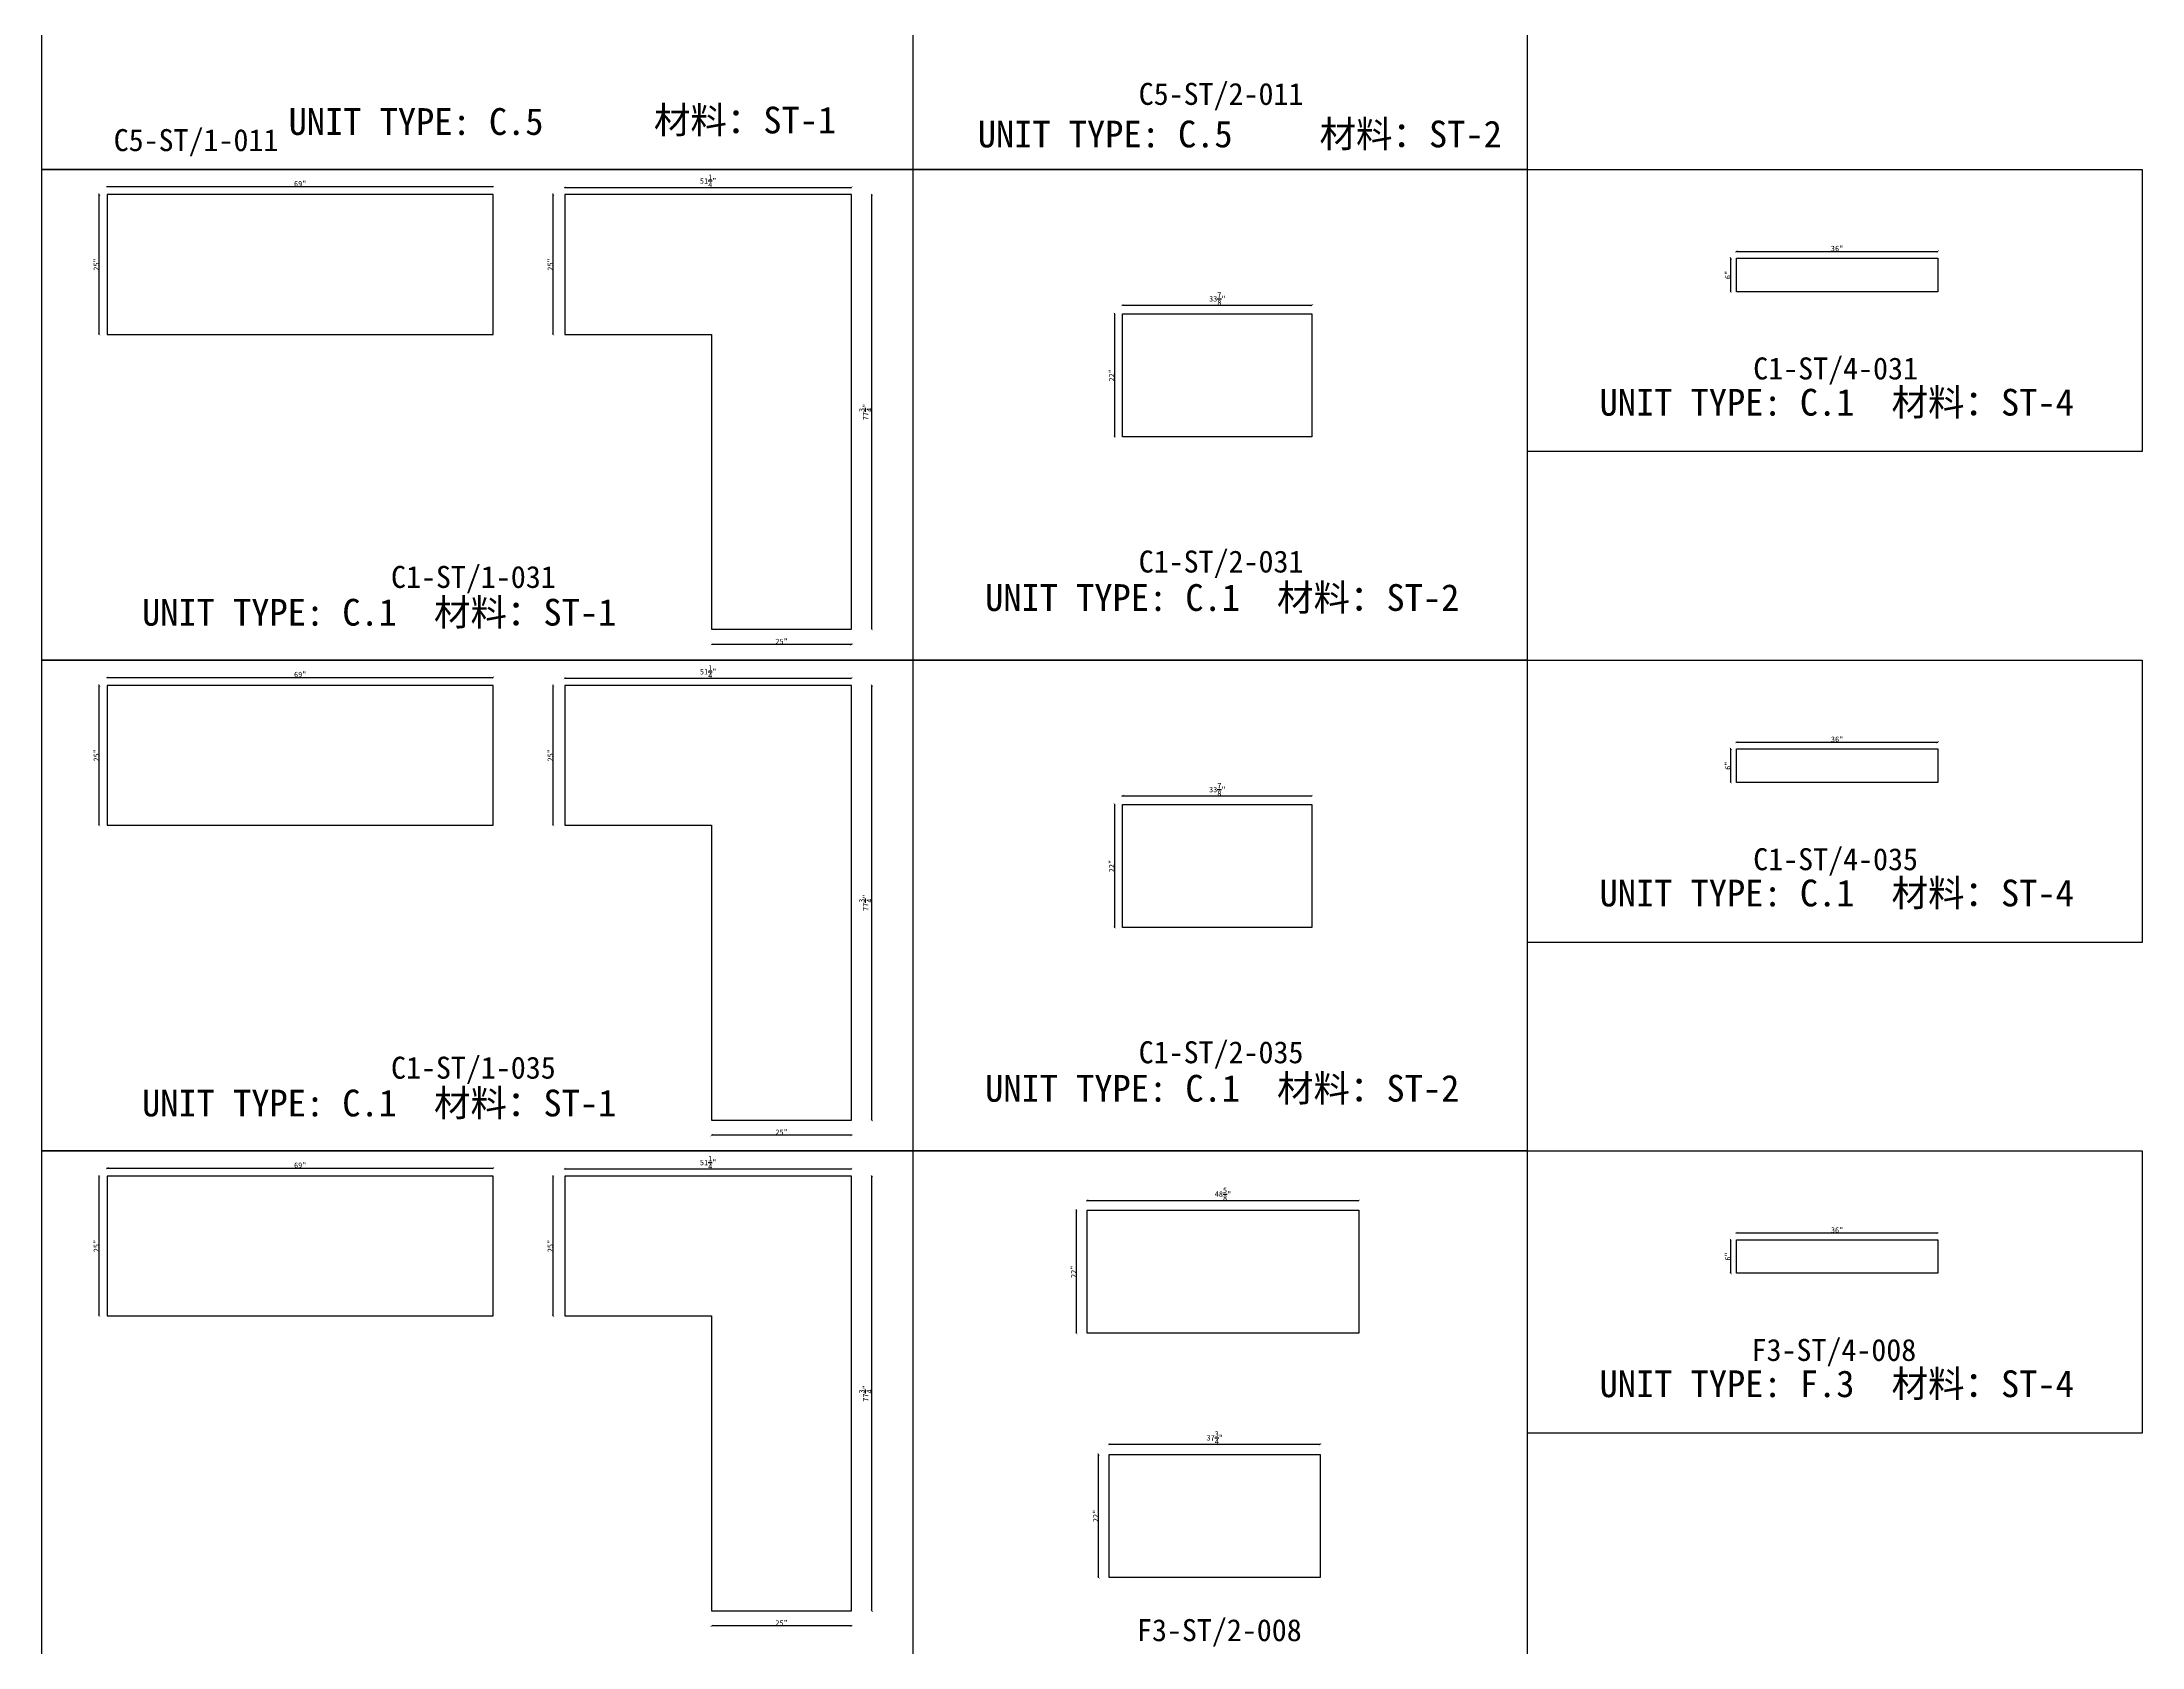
# Model space of a CAD drawing. Header units: millimetres. Extents: x -46966 to 138077, y -48408 to 2116.
# Drawn here: x 64990 to 74530, y -20043 to -12752 of the extents above; entities that cross this region are included whole.
import ezdxf
from ezdxf.enums import TextEntityAlignment as Align

# ---------------------------------------------------------------- set-up
doc = ezdxf.new("R2010")
doc.units = ezdxf.units.MM
doc.layers.add('PART_NUMBER', color=3, linetype='Continuous')
doc.styles.add('样式 1', font='')
doc.styles.get('样式 1').set_extended_font_data('NSimSun')
doc.dimstyles.new('副本 ISO-25', dxfattribs={"dimtxt": 25, "dimasz": 10, "dimexe": 1.5, "dimexo": 0.5, "dimtad": 1, "dimlfac": 0.03937, "dimlunit": 5, "dimtxsty": '样式 1', "dimblk": 'ARCHTICK', "dimcen": 2.5, "dimclrd": 256, "dimclrt": 1, "dimazin": 3, "dimtfac": 1, "dimtmove": 0, "dimatfit": 3, "dimfxlon": 1})

# ---------------------------------------------------------------- blocks, each defined once
blk = doc.blocks.new('_ArchTick')
at = {"color": 0, "linetype": 'ByBlock', "const_width": 0.15}
blk.add_lwpolyline([(-0.5, -0.5), (0.5, 0.5)], dxfattribs=at)
blk = doc.blocks.new('*D1148')
at = {"color": 0, "lineweight": -2, "transparency": 16777216}
for p, q in [((65250.6, -13445.1), (65248.1, -13445.1)), ((65250.6, -14080.1), (65248.1, -14080.1))]:
    blk.add_line(p, q, dxfattribs=at)
at = {"lineweight": -2, "transparency": 16777216}
blk.add_line((65249.6, -14080.1), (65249.6, -13445.1), dxfattribs=at)
at = {"layer": 'Defpoints', "color": 0, "transparency": 16777216}
for p in [(65249.6, -13445.1), (65286.5, -13445.1), (65286.5, -14080.1)]:
    blk.add_point(p, dxfattribs=at)
at = {"lineweight": -2, "transparency": 16777216, "xscale": 10, "yscale": 10, "zscale": 10}
for p, rotation in [((65249.6, -13445.1), 90), ((65249.6, -14080.1), 270)]:
    blk.add_blockref('_ArchTick', p, dxfattribs=dict(at, rotation=rotation))
at = {"color": 1, "transparency": 16777216, "insert": (65236.5, -13762.6), "char_height": 25, "attachment_point": 5, "rotation": 90, "style": '样式 1'}
blk.add_mtext('\\A1;25"', dxfattribs=at)
blk = doc.blocks.new('*D1149')
at = {"color": 0, "lineweight": -2, "transparency": 16777216}
for p, q in [((65286.5, -13409.7), (65286.5, -13407.2)), ((67039.1, -13409.7), (67039.1, -13407.2))]:
    blk.add_line(p, q, dxfattribs=at)
at = {"lineweight": -2, "transparency": 16777216}
blk.add_line((65286.5, -13408.7), (67039.1, -13408.7), dxfattribs=at)
at = {"layer": 'Defpoints', "color": 0, "transparency": 16777216}
for p in [(65286.5, -13445.1), (67039.1, -13408.7), (67039.1, -13445.1)]:
    blk.add_point(p, dxfattribs=at)
at = {"lineweight": -2, "transparency": 16777216, "xscale": 10, "yscale": 10, "zscale": 10, "rotation": 180}
blk.add_blockref('_ArchTick', (65286.5, -13408.7), dxfattribs=at)
at = {"lineweight": -2, "transparency": 16777216, "xscale": 10, "yscale": 10, "zscale": 10}
blk.add_blockref('_ArchTick', (67039.1, -13408.7), dxfattribs=at)
at = {"color": 1, "transparency": 16777216, "insert": (66162.8, -13395.6), "char_height": 25, "attachment_point": 5, "style": '样式 1'}
blk.add_mtext('\\A1;69"', dxfattribs=at)
blk = doc.blocks.new('*D1150')
at = {"color": 0, "lineweight": -2, "transparency": 16777216}
for p, q in [((67365.4, -13412.9), (67365.4, -13410.4)), ((68667.2, -13412.9), (68667.2, -13410.4))]:
    blk.add_line(p, q, dxfattribs=at)
at = {"lineweight": -2, "transparency": 16777216}
blk.add_line((67365.4, -13411.9), (68667.2, -13411.9), dxfattribs=at)
at = {"layer": 'Defpoints', "color": 0, "transparency": 16777216}
for p in [(67365.4, -13445.1), (68667.2, -13411.9), (68667.2, -13445.1)]:
    blk.add_point(p, dxfattribs=at)
at = {"lineweight": -2, "transparency": 16777216, "xscale": 10, "yscale": 10, "zscale": 10, "rotation": 180}
blk.add_blockref('_ArchTick', (67365.4, -13411.9), dxfattribs=at)
at = {"lineweight": -2, "transparency": 16777216, "xscale": 10, "yscale": 10, "zscale": 10}
blk.add_blockref('_ArchTick', (68667.2, -13411.9), dxfattribs=at)
at = {"color": 1, "transparency": 16777216, "insert": (68016.3, -13382.9), "char_height": 25, "attachment_point": 5, "style": '样式 1'}
blk.add_mtext('\\A1;51{\\H1x;\\S1/4;}"', dxfattribs=at)
blk = doc.blocks.new('*D1151')
at = {"color": 0, "lineweight": -2, "transparency": 16777216}
for p, q in [((67313, -13445.1), (67310.5, -13445.1)), ((67313, -14080.1), (67310.5, -14080.1))]:
    blk.add_line(p, q, dxfattribs=at)
at = {"lineweight": -2, "transparency": 16777216}
blk.add_line((67312, -14080.1), (67312, -13445.1), dxfattribs=at)
at = {"layer": 'Defpoints', "color": 0, "transparency": 16777216}
for p in [(67312, -13445.1), (67365.4, -13445.1), (67365.4, -14080.1)]:
    blk.add_point(p, dxfattribs=at)
at = {"lineweight": -2, "transparency": 16777216, "xscale": 10, "yscale": 10, "zscale": 10}
for p, rotation in [((67312, -13445.1), 90), ((67312, -14080.1), 270)]:
    blk.add_blockref('_ArchTick', p, dxfattribs=dict(at, rotation=rotation))
at = {"color": 1, "transparency": 16777216, "insert": (67298.9, -13762.6), "char_height": 25, "attachment_point": 5, "rotation": 90, "style": '样式 1'}
blk.add_mtext('\\A1;25"', dxfattribs=at)
blk = doc.blocks.new('*D1152')
at = {"color": 0, "lineweight": -2, "transparency": 16777216}
for p, q in [((68032.2, -15487.3), (68032.2, -15489.8)), ((68667.2, -15487.3), (68667.2, -15489.8))]:
    blk.add_line(p, q, dxfattribs=at)
at = {"lineweight": -2, "transparency": 16777216}
blk.add_line((68667.2, -15488.3), (68032.2, -15488.3), dxfattribs=at)
at = {"layer": 'Defpoints', "color": 0, "transparency": 16777216}
for p in [(68032.2, -15419.9), (68667.2, -15419.9), (68032.2, -15488.3)]:
    blk.add_point(p, dxfattribs=at)
at = {"lineweight": -2, "transparency": 16777216, "xscale": 10, "yscale": 10, "zscale": 10, "rotation": 180}
blk.add_blockref('_ArchTick', (68032.2, -15488.3), dxfattribs=at)
at = {"lineweight": -2, "transparency": 16777216, "xscale": 10, "yscale": 10, "zscale": 10}
blk.add_blockref('_ArchTick', (68667.2, -15488.3), dxfattribs=at)
at = {"color": 1, "transparency": 16777216, "insert": (68349.7, -15475.2), "char_height": 25, "attachment_point": 5, "style": '样式 1'}
blk.add_mtext('\\A1;25"', dxfattribs=at)
blk = doc.blocks.new('*D1153')
at = {"color": 0, "lineweight": -2, "transparency": 16777216}
for p, q in [((68759.4, -13445.1), (68761.9, -13445.1)), ((68759.4, -15419.9), (68761.9, -15419.9))]:
    blk.add_line(p, q, dxfattribs=at)
at = {"lineweight": -2, "transparency": 16777216}
blk.add_line((68760.4, -15419.9), (68760.4, -13445.1), dxfattribs=at)
at = {"layer": 'Defpoints', "color": 0, "transparency": 16777216}
for p in [(68667.2, -13445.1), (68760.4, -13445.1), (68667.2, -15419.9)]:
    blk.add_point(p, dxfattribs=at)
at = {"lineweight": -2, "transparency": 16777216, "xscale": 10, "yscale": 10, "zscale": 10}
for p, rotation in [((68760.4, -13445.1), 90), ((68760.4, -15419.9), 270)]:
    blk.add_blockref('_ArchTick', p, dxfattribs=dict(at, rotation=rotation))
at = {"color": 1, "transparency": 16777216, "insert": (68731.3, -14432.5), "char_height": 25, "attachment_point": 5, "rotation": 90, "style": '样式 1'}
blk.add_mtext('\\A1;77{\\H1x;\\S3/4;}"', dxfattribs=at)
blk = doc.blocks.new('*D1154')
at = {"color": 0, "lineweight": -2, "transparency": 16777216}
for p, q in [((69899.1, -13948.2), (69899.1, -13945.7)), ((70759.5, -13948.2), (70759.5, -13945.7))]:
    blk.add_line(p, q, dxfattribs=at)
at = {"lineweight": -2, "transparency": 16777216}
blk.add_line((69899.1, -13947.2), (70759.5, -13947.2), dxfattribs=at)
at = {"layer": 'Defpoints', "color": 0, "transparency": 16777216}
for p in [(69899.1, -13986.6), (70759.5, -13947.2), (70759.5, -13986.6)]:
    blk.add_point(p, dxfattribs=at)
at = {"lineweight": -2, "transparency": 16777216, "xscale": 10, "yscale": 10, "zscale": 10, "rotation": 180}
blk.add_blockref('_ArchTick', (69899.1, -13947.2), dxfattribs=at)
at = {"lineweight": -2, "transparency": 16777216, "xscale": 10, "yscale": 10, "zscale": 10}
blk.add_blockref('_ArchTick', (70759.5, -13947.2), dxfattribs=at)
at = {"color": 1, "transparency": 16777216, "insert": (70329.3, -13918.1), "char_height": 25, "attachment_point": 5, "style": '样式 1'}
blk.add_mtext('\\A1;33{\\H1x;\\S7/8;}"', dxfattribs=at)
blk = doc.blocks.new('*D1155')
at = {"color": 0, "lineweight": -2, "transparency": 16777216}
for p, q in [((69863.4, -13986.6), (69860.9, -13986.6)), ((69863.4, -14545.4), (69860.9, -14545.4))]:
    blk.add_line(p, q, dxfattribs=at)
at = {"lineweight": -2, "transparency": 16777216}
blk.add_line((69862.4, -13986.6), (69862.4, -14545.4), dxfattribs=at)
at = {"layer": 'Defpoints', "color": 0, "transparency": 16777216}
for p in [(69899.1, -13986.6), (69862.4, -14545.4), (69899.1, -14545.4)]:
    blk.add_point(p, dxfattribs=at)
at = {"lineweight": -2, "transparency": 16777216, "xscale": 10, "yscale": 10, "zscale": 10}
for p, rotation in [((69862.4, -13986.6), 90), ((69862.4, -14545.4), 270)]:
    blk.add_blockref('_ArchTick', p, dxfattribs=dict(at, rotation=rotation))
at = {"color": 1, "transparency": 16777216, "insert": (69849.3, -14266), "char_height": 25, "attachment_point": 5, "rotation": 90, "style": '样式 1'}
blk.add_mtext('\\A1;22"', dxfattribs=at)
blk = doc.blocks.new('*D1156')
at = {"color": 0, "lineweight": -2, "transparency": 16777216}
for p, q in [((72687.9, -13704), (72687.9, -13701.5)), ((73602.3, -13704), (73602.3, -13701.5))]:
    blk.add_line(p, q, dxfattribs=at)
at = {"lineweight": -2, "transparency": 16777216}
blk.add_line((72687.9, -13703), (73602.3, -13703), dxfattribs=at)
at = {"layer": 'Defpoints', "color": 0, "transparency": 16777216}
for p in [(72687.9, -13733.9), (73602.3, -13703), (73602.3, -13733.9)]:
    blk.add_point(p, dxfattribs=at)
at = {"lineweight": -2, "transparency": 16777216, "xscale": 10, "yscale": 10, "zscale": 10, "rotation": 180}
blk.add_blockref('_ArchTick', (72687.9, -13703), dxfattribs=at)
at = {"lineweight": -2, "transparency": 16777216, "xscale": 10, "yscale": 10, "zscale": 10}
blk.add_blockref('_ArchTick', (73602.3, -13703), dxfattribs=at)
at = {"color": 1, "transparency": 16777216, "insert": (73145.1, -13689.9), "char_height": 25, "attachment_point": 5, "style": '样式 1'}
blk.add_mtext('\\A1;36"', dxfattribs=at)
blk = doc.blocks.new('*D1157')
at = {"color": 0, "lineweight": -2, "transparency": 16777216}
for p, q in [((72663, -13733.9), (72660.5, -13733.9)), ((72663, -13886.3), (72660.5, -13886.3))]:
    blk.add_line(p, q, dxfattribs=at)
at = {"lineweight": -2, "transparency": 16777216}
blk.add_line((72662, -13886.3), (72662, -13733.9), dxfattribs=at)
at = {"layer": 'Defpoints', "color": 0, "transparency": 16777216}
for p in [(72662, -13733.9), (72687.9, -13733.9), (72687.9, -13886.3)]:
    blk.add_point(p, dxfattribs=at)
at = {"lineweight": -2, "transparency": 16777216, "xscale": 10, "yscale": 10, "zscale": 10}
for p, rotation in [((72662, -13733.9), 90), ((72662, -13886.3), 270)]:
    blk.add_blockref('_ArchTick', p, dxfattribs=dict(at, rotation=rotation))
at = {"color": 1, "transparency": 16777216, "insert": (72648.9, -13810.1), "char_height": 25, "attachment_point": 5, "rotation": 90, "style": '样式 1'}
blk.add_mtext('\\A1;6"', dxfattribs=at)
blk = doc.blocks.new('*D1437')
at = {"color": 0, "lineweight": -2, "transparency": 16777216}
for p, q in [((65250.6, -15674.6), (65248.1, -15674.6)), ((65250.6, -16309.6), (65248.1, -16309.6))]:
    blk.add_line(p, q, dxfattribs=at)
at = {"lineweight": -2, "transparency": 16777216}
blk.add_line((65249.6, -16309.6), (65249.6, -15674.6), dxfattribs=at)
at = {"layer": 'Defpoints', "color": 0, "transparency": 16777216}
for p in [(65249.6, -15674.6), (65286.5, -15674.6), (65286.5, -16309.6)]:
    blk.add_point(p, dxfattribs=at)
at = {"lineweight": -2, "transparency": 16777216, "xscale": 10, "yscale": 10, "zscale": 10}
for p, rotation in [((65249.6, -15674.6), 90), ((65249.6, -16309.6), 270)]:
    blk.add_blockref('_ArchTick', p, dxfattribs=dict(at, rotation=rotation))
at = {"color": 1, "transparency": 16777216, "insert": (65236.5, -15992.1), "char_height": 25, "attachment_point": 5, "rotation": 90, "style": '样式 1'}
blk.add_mtext('\\A1;25"', dxfattribs=at)
blk = doc.blocks.new('*D1438')
at = {"color": 0, "lineweight": -2, "transparency": 16777216}
for p, q in [((65286.5, -15639.3), (65286.5, -15636.8)), ((67039.1, -15639.3), (67039.1, -15636.8))]:
    blk.add_line(p, q, dxfattribs=at)
at = {"lineweight": -2, "transparency": 16777216}
blk.add_line((65286.5, -15638.3), (67039.1, -15638.3), dxfattribs=at)
at = {"layer": 'Defpoints', "color": 0, "transparency": 16777216}
for p in [(67039.1, -15638.3), (65286.5, -15674.6), (67039.1, -15674.6)]:
    blk.add_point(p, dxfattribs=at)
at = {"lineweight": -2, "transparency": 16777216, "xscale": 10, "yscale": 10, "zscale": 10, "rotation": 180}
blk.add_blockref('_ArchTick', (65286.5, -15638.3), dxfattribs=at)
at = {"lineweight": -2, "transparency": 16777216, "xscale": 10, "yscale": 10, "zscale": 10}
blk.add_blockref('_ArchTick', (67039.1, -15638.3), dxfattribs=at)
at = {"color": 1, "transparency": 16777216, "insert": (66162.8, -15625.2), "char_height": 25, "attachment_point": 5, "style": '样式 1'}
blk.add_mtext('\\A1;69"', dxfattribs=at)
blk = doc.blocks.new('*D1439')
at = {"color": 0, "lineweight": -2, "transparency": 16777216}
for p, q in [((67365.4, -15642.5), (67365.4, -15640)), ((68667.2, -15642.5), (68667.2, -15640))]:
    blk.add_line(p, q, dxfattribs=at)
at = {"lineweight": -2, "transparency": 16777216}
blk.add_line((67365.4, -15641.5), (68667.2, -15641.5), dxfattribs=at)
at = {"layer": 'Defpoints', "color": 0, "transparency": 16777216}
for p in [(68667.2, -15641.5), (67365.4, -15674.6), (68667.2, -15674.6)]:
    blk.add_point(p, dxfattribs=at)
at = {"lineweight": -2, "transparency": 16777216, "xscale": 10, "yscale": 10, "zscale": 10, "rotation": 180}
blk.add_blockref('_ArchTick', (67365.4, -15641.5), dxfattribs=at)
at = {"lineweight": -2, "transparency": 16777216, "xscale": 10, "yscale": 10, "zscale": 10}
blk.add_blockref('_ArchTick', (68667.2, -15641.5), dxfattribs=at)
at = {"color": 1, "transparency": 16777216, "insert": (68016.3, -15612.5), "char_height": 25, "attachment_point": 5, "style": '样式 1'}
blk.add_mtext('\\A1;51{\\H1x;\\S1/4;}"', dxfattribs=at)
blk = doc.blocks.new('*D1440')
at = {"color": 0, "lineweight": -2, "transparency": 16777216}
for p, q in [((67313, -15674.6), (67310.5, -15674.6)), ((67313, -16309.6), (67310.5, -16309.6))]:
    blk.add_line(p, q, dxfattribs=at)
at = {"lineweight": -2, "transparency": 16777216}
blk.add_line((67312, -16309.6), (67312, -15674.6), dxfattribs=at)
at = {"layer": 'Defpoints', "color": 0, "transparency": 16777216}
for p in [(67312, -15674.6), (67365.4, -15674.6), (67365.4, -16309.6)]:
    blk.add_point(p, dxfattribs=at)
at = {"lineweight": -2, "transparency": 16777216, "xscale": 10, "yscale": 10, "zscale": 10}
for p, rotation in [((67312, -15674.6), 90), ((67312, -16309.6), 270)]:
    blk.add_blockref('_ArchTick', p, dxfattribs=dict(at, rotation=rotation))
at = {"color": 1, "transparency": 16777216, "insert": (67298.9, -15992.1), "char_height": 25, "attachment_point": 5, "rotation": 90, "style": '样式 1'}
blk.add_mtext('\\A1;25"', dxfattribs=at)
blk = doc.blocks.new('*D1441')
at = {"color": 0, "lineweight": -2, "transparency": 16777216}
for p, q in [((68032.2, -17716.9), (68032.2, -17719.4)), ((68667.2, -17716.9), (68667.2, -17719.4))]:
    blk.add_line(p, q, dxfattribs=at)
at = {"lineweight": -2, "transparency": 16777216}
blk.add_line((68667.2, -17717.9), (68032.2, -17717.9), dxfattribs=at)
at = {"layer": 'Defpoints', "color": 0, "transparency": 16777216}
for p in [(68032.2, -17649.5), (68667.2, -17649.5), (68032.2, -17717.9)]:
    blk.add_point(p, dxfattribs=at)
at = {"lineweight": -2, "transparency": 16777216, "xscale": 10, "yscale": 10, "zscale": 10, "rotation": 180}
blk.add_blockref('_ArchTick', (68032.2, -17717.9), dxfattribs=at)
at = {"lineweight": -2, "transparency": 16777216, "xscale": 10, "yscale": 10, "zscale": 10}
blk.add_blockref('_ArchTick', (68667.2, -17717.9), dxfattribs=at)
at = {"color": 1, "transparency": 16777216, "insert": (68349.7, -17704.8), "char_height": 25, "attachment_point": 5, "style": '样式 1'}
blk.add_mtext('\\A1;25"', dxfattribs=at)
blk = doc.blocks.new('*D1442')
at = {"color": 0, "lineweight": -2, "transparency": 16777216}
for p, q in [((68759.4, -15674.6), (68761.9, -15674.6)), ((68759.4, -17649.5), (68761.9, -17649.5))]:
    blk.add_line(p, q, dxfattribs=at)
at = {"lineweight": -2, "transparency": 16777216}
blk.add_line((68760.4, -17649.5), (68760.4, -15674.6), dxfattribs=at)
at = {"layer": 'Defpoints', "color": 0, "transparency": 16777216}
for p in [(68667.2, -15674.6), (68760.4, -15674.6), (68667.2, -17649.5)]:
    blk.add_point(p, dxfattribs=at)
at = {"lineweight": -2, "transparency": 16777216, "xscale": 10, "yscale": 10, "zscale": 10}
for p, rotation in [((68760.4, -15674.6), 90), ((68760.4, -17649.5), 270)]:
    blk.add_blockref('_ArchTick', p, dxfattribs=dict(at, rotation=rotation))
at = {"color": 1, "transparency": 16777216, "insert": (68731.3, -16662.1), "char_height": 25, "attachment_point": 5, "rotation": 90, "style": '样式 1'}
blk.add_mtext('\\A1;77{\\H1x;\\S3/4;}"', dxfattribs=at)
blk = doc.blocks.new('*D1443')
at = {"color": 0, "lineweight": -2, "transparency": 16777216}
for p, q in [((69899.1, -16177.8), (69899.1, -16175.3)), ((70759.5, -16177.8), (70759.5, -16175.3))]:
    blk.add_line(p, q, dxfattribs=at)
at = {"lineweight": -2, "transparency": 16777216}
blk.add_line((69899.1, -16176.8), (70759.5, -16176.8), dxfattribs=at)
at = {"layer": 'Defpoints', "color": 0, "transparency": 16777216}
for p in [(69899.1, -16216.2), (70759.5, -16176.8), (70759.5, -16216.2)]:
    blk.add_point(p, dxfattribs=at)
at = {"lineweight": -2, "transparency": 16777216, "xscale": 10, "yscale": 10, "zscale": 10, "rotation": 180}
blk.add_blockref('_ArchTick', (69899.1, -16176.8), dxfattribs=at)
at = {"lineweight": -2, "transparency": 16777216, "xscale": 10, "yscale": 10, "zscale": 10}
blk.add_blockref('_ArchTick', (70759.5, -16176.8), dxfattribs=at)
at = {"color": 1, "transparency": 16777216, "insert": (70329.3, -16147.7), "char_height": 25, "attachment_point": 5, "style": '样式 1'}
blk.add_mtext('\\A1;33{\\H1x;\\S7/8;}"', dxfattribs=at)
blk = doc.blocks.new('*D1444')
at = {"color": 0, "lineweight": -2, "transparency": 16777216}
for p, q in [((69863.4, -16216.2), (69860.9, -16216.2)), ((69863.4, -16775), (69860.9, -16775))]:
    blk.add_line(p, q, dxfattribs=at)
at = {"lineweight": -2, "transparency": 16777216}
blk.add_line((69862.4, -16216.2), (69862.4, -16775), dxfattribs=at)
at = {"layer": 'Defpoints', "color": 0, "transparency": 16777216}
for p in [(69899.1, -16216.2), (69862.4, -16775), (69899.1, -16775)]:
    blk.add_point(p, dxfattribs=at)
at = {"lineweight": -2, "transparency": 16777216, "xscale": 10, "yscale": 10, "zscale": 10}
for p, rotation in [((69862.4, -16216.2), 90), ((69862.4, -16775), 270)]:
    blk.add_blockref('_ArchTick', p, dxfattribs=dict(at, rotation=rotation))
at = {"color": 1, "transparency": 16777216, "insert": (69849.3, -16495.6), "char_height": 25, "attachment_point": 5, "rotation": 90, "style": '样式 1'}
blk.add_mtext('\\A1;22"', dxfattribs=at)
blk = doc.blocks.new('*D1445')
at = {"color": 0, "lineweight": -2, "transparency": 16777216}
for p, q in [((72687.9, -15933.6), (72687.9, -15931.1)), ((73602.3, -15933.6), (73602.3, -15931.1))]:
    blk.add_line(p, q, dxfattribs=at)
at = {"lineweight": -2, "transparency": 16777216}
blk.add_line((72687.9, -15932.6), (73602.3, -15932.6), dxfattribs=at)
at = {"layer": 'Defpoints', "color": 0, "transparency": 16777216}
for p in [(73602.3, -15932.6), (72687.9, -15963.4), (73602.3, -15963.4)]:
    blk.add_point(p, dxfattribs=at)
at = {"lineweight": -2, "transparency": 16777216, "xscale": 10, "yscale": 10, "zscale": 10, "rotation": 180}
blk.add_blockref('_ArchTick', (72687.9, -15932.6), dxfattribs=at)
at = {"lineweight": -2, "transparency": 16777216, "xscale": 10, "yscale": 10, "zscale": 10}
blk.add_blockref('_ArchTick', (73602.3, -15932.6), dxfattribs=at)
at = {"color": 1, "transparency": 16777216, "insert": (73145.1, -15919.5), "char_height": 25, "attachment_point": 5, "style": '样式 1'}
blk.add_mtext('\\A1;36"', dxfattribs=at)
blk = doc.blocks.new('*D1446')
at = {"color": 0, "lineweight": -2, "transparency": 16777216}
for p, q in [((72663, -15963.4), (72660.5, -15963.4)), ((72663, -16115.8), (72660.5, -16115.8))]:
    blk.add_line(p, q, dxfattribs=at)
at = {"lineweight": -2, "transparency": 16777216}
blk.add_line((72662, -16115.8), (72662, -15963.4), dxfattribs=at)
at = {"layer": 'Defpoints', "color": 0, "transparency": 16777216}
for p in [(72662, -15963.4), (72687.9, -15963.4), (72687.9, -16115.8)]:
    blk.add_point(p, dxfattribs=at)
at = {"lineweight": -2, "transparency": 16777216, "xscale": 10, "yscale": 10, "zscale": 10}
for p, rotation in [((72662, -15963.4), 90), ((72662, -16115.8), 270)]:
    blk.add_blockref('_ArchTick', p, dxfattribs=dict(at, rotation=rotation))
at = {"color": 1, "transparency": 16777216, "insert": (72648.9, -16039.6), "char_height": 25, "attachment_point": 5, "rotation": 90, "style": '样式 1'}
blk.add_mtext('\\A1;6"', dxfattribs=at)
blk = doc.blocks.new('*D1172')
at = {"color": 0, "lineweight": -2, "transparency": 16777216}
for p, q in [((65250.6, -17904.2), (65248.1, -17904.2)), ((65250.6, -18539.2), (65248.1, -18539.2))]:
    blk.add_line(p, q, dxfattribs=at)
at = {"lineweight": -2, "transparency": 16777216}
blk.add_line((65249.6, -18539.2), (65249.6, -17904.2), dxfattribs=at)
at = {"layer": 'Defpoints', "color": 0, "transparency": 16777216}
for p in [(65249.6, -17904.2), (65286.5, -17904.2), (65286.5, -18539.2)]:
    blk.add_point(p, dxfattribs=at)
at = {"lineweight": -2, "transparency": 16777216, "xscale": 10, "yscale": 10, "zscale": 10}
for p, rotation in [((65249.6, -17904.2), 90), ((65249.6, -18539.2), 270)]:
    blk.add_blockref('_ArchTick', p, dxfattribs=dict(at, rotation=rotation))
at = {"color": 1, "transparency": 16777216, "insert": (65236.5, -18221.7), "char_height": 25, "attachment_point": 5, "rotation": 90, "style": '样式 1'}
blk.add_mtext('\\A1;25"', dxfattribs=at)
blk = doc.blocks.new('*D1173')
at = {"color": 0, "lineweight": -2, "transparency": 16777216}
for p, q in [((65286.5, -17868.9), (65286.5, -17866.4)), ((67039.1, -17868.9), (67039.1, -17866.4))]:
    blk.add_line(p, q, dxfattribs=at)
at = {"lineweight": -2, "transparency": 16777216}
blk.add_line((65286.5, -17867.9), (67039.1, -17867.9), dxfattribs=at)
at = {"layer": 'Defpoints', "color": 0, "transparency": 16777216}
for p in [(65286.5, -17904.2), (67039.1, -17867.9), (67039.1, -17904.2)]:
    blk.add_point(p, dxfattribs=at)
at = {"lineweight": -2, "transparency": 16777216, "xscale": 10, "yscale": 10, "zscale": 10, "rotation": 180}
blk.add_blockref('_ArchTick', (65286.5, -17867.9), dxfattribs=at)
at = {"lineweight": -2, "transparency": 16777216, "xscale": 10, "yscale": 10, "zscale": 10}
blk.add_blockref('_ArchTick', (67039.1, -17867.9), dxfattribs=at)
at = {"color": 1, "transparency": 16777216, "insert": (66162.8, -17854.8), "char_height": 25, "attachment_point": 5, "style": '样式 1'}
blk.add_mtext('\\A1;69"', dxfattribs=at)
blk = doc.blocks.new('*D1174')
at = {"color": 0, "lineweight": -2, "transparency": 16777216}
for p, q in [((67365.4, -17872.1), (67365.4, -17869.6)), ((68667.2, -17872.1), (68667.2, -17869.6))]:
    blk.add_line(p, q, dxfattribs=at)
at = {"lineweight": -2, "transparency": 16777216}
blk.add_line((67365.4, -17871.1), (68667.2, -17871.1), dxfattribs=at)
at = {"layer": 'Defpoints', "color": 0, "transparency": 16777216}
for p in [(67365.4, -17904.2), (68667.2, -17871.1), (68667.2, -17904.2)]:
    blk.add_point(p, dxfattribs=at)
at = {"lineweight": -2, "transparency": 16777216, "xscale": 10, "yscale": 10, "zscale": 10, "rotation": 180}
blk.add_blockref('_ArchTick', (67365.4, -17871.1), dxfattribs=at)
at = {"lineweight": -2, "transparency": 16777216, "xscale": 10, "yscale": 10, "zscale": 10}
blk.add_blockref('_ArchTick', (68667.2, -17871.1), dxfattribs=at)
at = {"color": 1, "transparency": 16777216, "insert": (68016.3, -17842.1), "char_height": 25, "attachment_point": 5, "style": '样式 1'}
blk.add_mtext('\\A1;51{\\H1x;\\S1/4;}"', dxfattribs=at)
blk = doc.blocks.new('*D1175')
at = {"color": 0, "lineweight": -2, "transparency": 16777216}
for p, q in [((67313, -17904.2), (67310.5, -17904.2)), ((67313, -18539.2), (67310.5, -18539.2))]:
    blk.add_line(p, q, dxfattribs=at)
at = {"lineweight": -2, "transparency": 16777216}
blk.add_line((67312, -18539.2), (67312, -17904.2), dxfattribs=at)
at = {"layer": 'Defpoints', "color": 0, "transparency": 16777216}
for p in [(67312, -17904.2), (67365.4, -17904.2), (67365.4, -18539.2)]:
    blk.add_point(p, dxfattribs=at)
at = {"lineweight": -2, "transparency": 16777216, "xscale": 10, "yscale": 10, "zscale": 10}
for p, rotation in [((67312, -17904.2), 90), ((67312, -18539.2), 270)]:
    blk.add_blockref('_ArchTick', p, dxfattribs=dict(at, rotation=rotation))
at = {"color": 1, "transparency": 16777216, "insert": (67298.9, -18221.7), "char_height": 25, "attachment_point": 5, "rotation": 90, "style": '样式 1'}
blk.add_mtext('\\A1;25"', dxfattribs=at)
blk = doc.blocks.new('*D1176')
at = {"color": 0, "lineweight": -2, "transparency": 16777216}
for p, q in [((68032.2, -19946.5), (68032.2, -19949)), ((68667.2, -19946.5), (68667.2, -19949))]:
    blk.add_line(p, q, dxfattribs=at)
at = {"lineweight": -2, "transparency": 16777216}
blk.add_line((68667.2, -19947.5), (68032.2, -19947.5), dxfattribs=at)
at = {"layer": 'Defpoints', "color": 0, "transparency": 16777216}
for p in [(68032.2, -19879.1), (68667.2, -19879.1), (68032.2, -19947.5)]:
    blk.add_point(p, dxfattribs=at)
at = {"lineweight": -2, "transparency": 16777216, "xscale": 10, "yscale": 10, "zscale": 10, "rotation": 180}
blk.add_blockref('_ArchTick', (68032.2, -19947.5), dxfattribs=at)
at = {"lineweight": -2, "transparency": 16777216, "xscale": 10, "yscale": 10, "zscale": 10}
blk.add_blockref('_ArchTick', (68667.2, -19947.5), dxfattribs=at)
at = {"color": 1, "transparency": 16777216, "insert": (68349.7, -19934.3), "char_height": 25, "attachment_point": 5, "style": '样式 1'}
blk.add_mtext('\\A1;25"', dxfattribs=at)
blk = doc.blocks.new('*D1177')
at = {"color": 0, "lineweight": -2, "transparency": 16777216}
for p, q in [((68759.4, -17904.2), (68761.9, -17904.2)), ((68759.4, -19879.1), (68761.9, -19879.1))]:
    blk.add_line(p, q, dxfattribs=at)
at = {"lineweight": -2, "transparency": 16777216}
blk.add_line((68760.4, -19879.1), (68760.4, -17904.2), dxfattribs=at)
at = {"layer": 'Defpoints', "color": 0, "transparency": 16777216}
for p in [(68667.2, -17904.2), (68760.4, -17904.2), (68667.2, -19879.1)]:
    blk.add_point(p, dxfattribs=at)
at = {"lineweight": -2, "transparency": 16777216, "xscale": 10, "yscale": 10, "zscale": 10}
for p, rotation in [((68760.4, -17904.2), 90), ((68760.4, -19879.1), 270)]:
    blk.add_blockref('_ArchTick', p, dxfattribs=dict(at, rotation=rotation))
at = {"color": 1, "transparency": 16777216, "insert": (68731.3, -18891.6), "char_height": 25, "attachment_point": 5, "rotation": 90, "style": '样式 1'}
blk.add_mtext('\\A1;77{\\H1x;\\S3/4;}"', dxfattribs=at)
blk = doc.blocks.new('*D1178')
at = {"color": 0, "lineweight": -2, "transparency": 16777216}
for p, q in [((69737.7, -18015.7), (69737.7, -18013.2)), ((70972.8, -18015.7), (70972.8, -18013.2))]:
    blk.add_line(p, q, dxfattribs=at)
at = {"lineweight": -2, "transparency": 16777216}
blk.add_line((69737.7, -18014.7), (70972.8, -18014.7), dxfattribs=at)
at = {"layer": 'Defpoints', "color": 0, "transparency": 16777216}
for p in [(70972.8, -18014.7), (69737.7, -18059.3), (70972.8, -18059.3)]:
    blk.add_point(p, dxfattribs=at)
at = {"lineweight": -2, "transparency": 16777216, "xscale": 10, "yscale": 10, "zscale": 10, "rotation": 180}
blk.add_blockref('_ArchTick', (69737.7, -18014.7), dxfattribs=at)
at = {"lineweight": -2, "transparency": 16777216, "xscale": 10, "yscale": 10, "zscale": 10}
blk.add_blockref('_ArchTick', (70972.8, -18014.7), dxfattribs=at)
at = {"color": 1, "transparency": 16777216, "insert": (70355.3, -17985.6), "char_height": 25, "attachment_point": 5, "style": '样式 1'}
blk.add_mtext('\\A1;48{\\H1x;\\S5/8;}"', dxfattribs=at)
blk = doc.blocks.new('*D1179')
at = {"color": 0, "lineweight": -2, "transparency": 16777216}
for p, q in [((69691, -18059.3), (69688.5, -18059.3)), ((69691, -18618.1), (69688.5, -18618.1))]:
    blk.add_line(p, q, dxfattribs=at)
at = {"lineweight": -2, "transparency": 16777216}
blk.add_line((69690, -18618.1), (69690, -18059.3), dxfattribs=at)
at = {"layer": 'Defpoints', "color": 0, "transparency": 16777216}
for p in [(69690, -18059.3), (69737.7, -18059.3), (69737.7, -18618.1)]:
    blk.add_point(p, dxfattribs=at)
at = {"lineweight": -2, "transparency": 16777216, "xscale": 10, "yscale": 10, "zscale": 10}
for p, rotation in [((69690, -18059.3), 90), ((69690, -18618.1), 270)]:
    blk.add_blockref('_ArchTick', p, dxfattribs=dict(at, rotation=rotation))
at = {"color": 1, "transparency": 16777216, "insert": (69676.8, -18338.7), "char_height": 25, "attachment_point": 5, "rotation": 90, "style": '样式 1'}
blk.add_mtext('\\A1;22"', dxfattribs=at)
blk = doc.blocks.new('*D1180')
at = {"color": 0, "lineweight": -2, "transparency": 16777216}
for p, q in [((69838.3, -19123), (69838.3, -19120.5)), ((70797.1, -19123), (70797.1, -19120.5))]:
    blk.add_line(p, q, dxfattribs=at)
at = {"lineweight": -2, "transparency": 16777216}
blk.add_line((69838.3, -19122), (70797.1, -19122), dxfattribs=at)
at = {"layer": 'Defpoints', "color": 0, "transparency": 16777216}
for p in [(69838.3, -19168.8), (70797.1, -19122), (70797.1, -19168.8)]:
    blk.add_point(p, dxfattribs=at)
at = {"lineweight": -2, "transparency": 16777216, "xscale": 10, "yscale": 10, "zscale": 10, "rotation": 180}
blk.add_blockref('_ArchTick', (69838.3, -19122), dxfattribs=at)
at = {"lineweight": -2, "transparency": 16777216, "xscale": 10, "yscale": 10, "zscale": 10}
blk.add_blockref('_ArchTick', (70797.1, -19122), dxfattribs=at)
at = {"color": 1, "transparency": 16777216, "insert": (70317.7, -19092.9), "char_height": 25, "attachment_point": 5, "style": '样式 1'}
blk.add_mtext('\\A1;37{\\H1x;\\S3/4;}"', dxfattribs=at)
blk = doc.blocks.new('*D1181')
at = {"color": 0, "lineweight": -2, "transparency": 16777216}
for p, q in [((69791.2, -19168.8), (69788.7, -19168.8)), ((69791.2, -19727.6), (69788.7, -19727.6))]:
    blk.add_line(p, q, dxfattribs=at)
at = {"lineweight": -2, "transparency": 16777216}
blk.add_line((69790.2, -19727.6), (69790.2, -19168.8), dxfattribs=at)
at = {"layer": 'Defpoints', "color": 0, "transparency": 16777216}
for p in [(69790.2, -19168.8), (69838.3, -19168.8), (69838.3, -19727.6)]:
    blk.add_point(p, dxfattribs=at)
at = {"lineweight": -2, "transparency": 16777216, "xscale": 10, "yscale": 10, "zscale": 10}
for p, rotation in [((69790.2, -19168.8), 90), ((69790.2, -19727.6), 270)]:
    blk.add_blockref('_ArchTick', p, dxfattribs=dict(at, rotation=rotation))
at = {"color": 1, "transparency": 16777216, "insert": (69777, -19448.2), "char_height": 25, "attachment_point": 5, "rotation": 90, "style": '样式 1'}
blk.add_mtext('\\A1;22"', dxfattribs=at)
blk = doc.blocks.new('*D1182')
at = {"color": 0, "lineweight": -2, "transparency": 16777216}
for p, q in [((72687.9, -18163.2), (72687.9, -18160.7)), ((73602.3, -18163.2), (73602.3, -18160.7))]:
    blk.add_line(p, q, dxfattribs=at)
at = {"lineweight": -2, "transparency": 16777216}
blk.add_line((72687.9, -18162.2), (73602.3, -18162.2), dxfattribs=at)
at = {"layer": 'Defpoints', "color": 0, "transparency": 16777216}
for p in [(72687.9, -18193), (73602.3, -18162.2), (73602.3, -18193)]:
    blk.add_point(p, dxfattribs=at)
at = {"lineweight": -2, "transparency": 16777216, "xscale": 10, "yscale": 10, "zscale": 10, "rotation": 180}
blk.add_blockref('_ArchTick', (72687.9, -18162.2), dxfattribs=at)
at = {"lineweight": -2, "transparency": 16777216, "xscale": 10, "yscale": 10, "zscale": 10}
blk.add_blockref('_ArchTick', (73602.3, -18162.2), dxfattribs=at)
at = {"color": 1, "transparency": 16777216, "insert": (73145.1, -18149.1), "char_height": 25, "attachment_point": 5, "style": '样式 1'}
blk.add_mtext('\\A1;36"', dxfattribs=at)
blk = doc.blocks.new('*D1183')
at = {"color": 0, "lineweight": -2, "transparency": 16777216}
for p, q in [((72663, -18193), (72660.5, -18193)), ((72663, -18345.4), (72660.5, -18345.4))]:
    blk.add_line(p, q, dxfattribs=at)
at = {"lineweight": -2, "transparency": 16777216}
blk.add_line((72662, -18345.4), (72662, -18193), dxfattribs=at)
at = {"layer": 'Defpoints', "color": 0, "transparency": 16777216}
for p in [(72662, -18193), (72687.9, -18193), (72687.9, -18345.4)]:
    blk.add_point(p, dxfattribs=at)
at = {"lineweight": -2, "transparency": 16777216, "xscale": 10, "yscale": 10, "zscale": 10}
for p, rotation in [((72662, -18193), 90), ((72662, -18345.4), 270)]:
    blk.add_blockref('_ArchTick', p, dxfattribs=dict(at, rotation=rotation))
at = {"color": 1, "transparency": 16777216, "insert": (72648.9, -18269.2), "char_height": 25, "attachment_point": 5, "rotation": 90, "style": '样式 1'}
blk.add_mtext('\\A1;6"', dxfattribs=at)

msp = doc.modelspace()

# ---------------------------------------------------------------- linework, layer by layer
at = {"color": 1}
for points in [[(64989.795, -11100.579), (68946.677, -11100.579), (68946.677, -13330.146), (64989.795, -13330.146)], [(68946.677, -13330.146), (71738.551, -13330.146), (71738.551, -11100.579), (68946.677, -11100.579)], [(64989.795, -13330.146), (68946.677, -13330.146), (68946.677, -15559.713), (64989.795, -15559.713)], [(68946.677, -15559.713), (71738.551, -15559.713), (71738.551, -13330.146), (68946.677, -13330.146)], [(71738.551, -13330.146), (74530.426, -13330.146), (74530.426, -14612.544), (71738.551, -14612.544)], [(64989.795, -15559.713), (68946.677, -15559.713), (68946.677, -17789.28), (64989.795, -17789.28)], [(68946.677, -17789.28), (71738.551, -17789.28), (71738.551, -15559.713), (68946.677, -15559.713)], [(71738.551, -15559.713), (74530.426, -15559.713), (74530.426, -16842.111), (71738.551, -16842.111)], [(64989.795, -17789.28), (68946.677, -17789.28), (68946.677, -20309.699), (64989.795, -20309.699)], [(68946.677, -20309.699), (71738.551, -20309.699), (71738.551, -17789.28), (68946.677, -17789.28)], [(71738.551, -17789.28), (74530.426, -17789.28), (74530.426, -19071.678), (71738.551, -19071.678)]]:
    msp.add_lwpolyline(points, close=True, dxfattribs=at)
for points in [[(65286.547, -14080.072), (67039.147, -14080.072), (67039.147, -13445.072), (65286.547, -13445.072)], [(68667.192, -13445.072), (67365.442, -13445.072), (67365.442, -14080.072), (68032.192, -14080.072), (68032.192, -15419.922), (68667.192, -15419.922)], [(72687.87, -13733.882), (73602.27, -13733.882), (73602.27, -13886.282), (72687.87, -13886.282)], [(69899.076, -13986.614), (70759.501, -13986.614), (70759.501, -14545.414), (69899.076, -14545.414)], [(65286.547, -16309.64), (67039.147, -16309.64), (67039.147, -15674.64), (65286.547, -15674.64)], [(68667.192, -15674.64), (67365.442, -15674.64), (67365.442, -16309.64), (68032.192, -16309.64), (68032.192, -17649.49), (68667.192, -17649.49)], [(72687.87, -15963.45), (73602.27, -15963.45), (73602.27, -16115.85), (72687.87, -16115.85)], [(69899.076, -16216.181), (70759.501, -16216.181), (70759.501, -16774.981), (69899.076, -16774.981)], [(65286.547, -18539.207), (67039.147, -18539.207), (67039.147, -17904.207), (65286.547, -17904.207)], [(68667.192, -17904.207), (67365.442, -17904.207), (67365.442, -18539.207), (68032.192, -18539.207), (68032.192, -19879.057), (68667.192, -19879.057)], [(69737.717, -18059.259), (70972.792, -18059.259), (70972.792, -18618.059), (69737.717, -18618.059)], [(72687.87, -18193.017), (73602.27, -18193.017), (73602.27, -18345.417), (72687.87, -18345.417)], [(69838.261, -19168.843), (70797.111, -19168.843), (70797.111, -19727.643), (69838.261, -19727.643)]]:
    msp.add_lwpolyline(points, close=True)

# ---------------------------------------------------------------- texts
at = {"style": '样式 1'}
for s, p in [('UNIT TYPE: C.5', (66110.23, -13173.604)), ('材料：ST-1', (67769.516, -13166.949)), ('UNIT TYPE: C.5', (69241.004, -13230.277)), ('材料：ST-2', (70793.729, -13230.277)), ('材料：ST-4', (73392.46, -14449.039)), ('UNIT TYPE: C.1', (72066.179, -14449.039)), ('材料：ST-1', (66770.5, -15403.171)), ('UNIT TYPE: C.1', (69274.305, -15336.218)), ('材料：ST-2', (70600.586, -15336.218)), ('UNIT TYPE: C.1', (65444.219, -15403.171)), ('UNIT TYPE: C.1', (72066.179, -16678.607)), ('材料：ST-4', (73392.46, -16678.607)), ('UNIT TYPE: C.1', (69274.305, -17565.785)), ('材料：ST-2', (70600.586, -17565.785)), ('UNIT TYPE: C.1', (65444.219, -17632.738)), ('材料：ST-1', (66770.5, -17632.738)), ('UNIT TYPE: F.3', (72066.179, -18908.174)), ('材料：ST-4', (73392.46, -18908.174))]:
    msp.add_text(s, height=121.5865, dxfattribs=at).set_placement(p)
at = {"layer": 'PART_NUMBER', "color": 3, "style": '样式 1'}
for s, p in [('C5-ST/2-011', (70346.541, -12987.315)), ('C5-ST/1-011', (65689.659, -13197.315)), ('C1-ST/4-031', (73138.415, -14234.713)), ('C1-ST/2-031', (70346.541, -15111.882)), ('C1-ST/1-031', (66949.659, -15181.882)), ('C1-ST/4-035', (73138.415, -16464.28)), ('C1-ST/1-035', (66949.659, -17411.45)), ('C1-ST/2-035', (70346.541, -17341.45)), ('F3-ST/4-008', (73130.639, -18693.847)), ('F3-ST/2-008', (70338.764, -19966.868))]:
    msp.add_text(s, height=100, dxfattribs=at).set_placement(p, align=Align.MIDDLE_CENTER)

# ---------------------------------------------------------------- dimensions: what is measured, and where the dimension line sits
for base, p1, p2, picture, middle in [((68667.192, -13411.94), (67365.442, -13445.072), (68667.192, -13445.072), '*D1150', (68016.317, -13382.916)), ((67039.147, -13408.742), (65286.547, -13445.072), (67039.147, -13445.072), '*D1149', (66162.847, -13395.617)), ((73602.27, -13703.047), (72687.87, -13733.882), (73602.27, -13733.882), '*D1156', (73145.07, -13689.922)), ((70759.501, -13947.188), (69899.076, -13986.614), (70759.501, -13986.614), '*D1154', (70329.288, -13918.094)), ((68032.192, -15488.338), (68667.192, -15419.922), (68032.192, -15419.922), '*D1152', (68349.692, -15475.213)), ((67039.147, -15638.309), (65286.547, -15674.64), (67039.147, -15674.64), '*D1438', (66162.847, -15625.184)), ((68667.192, -15641.507), (67365.442, -15674.64), (68667.192, -15674.64), '*D1439', (68016.317, -15612.483)), ((73602.27, -15932.614), (72687.87, -15963.45), (73602.27, -15963.45), '*D1445', (73145.07, -15919.489)), ((70759.501, -16176.755), (69899.076, -16216.181), (70759.501, -16216.181), '*D1443', (70329.288, -16147.661)), ((68032.192, -17717.905), (68667.192, -17649.49), (68032.192, -17649.49), '*D1441', (68349.692, -17704.78)), ((67039.147, -17867.876), (65286.547, -17904.207), (67039.147, -17904.207), '*D1173', (66162.847, -17854.751)), ((68667.192, -17871.074), (67365.442, -17904.207), (68667.192, -17904.207), '*D1174', (68016.317, -17842.051)), ((70972.792, -18014.73), (69737.717, -18059.259), (70972.792, -18059.259), '*D1178', (70355.254, -17985.637)), ((73602.27, -18162.181), (72687.87, -18193.017), (73602.27, -18193.017), '*D1182', (73145.07, -18149.056)), ((70797.111, -19121.986), (69838.261, -19168.843), (70797.111, -19168.843), '*D1180', (70317.686, -19092.893)), ((68032.192, -19947.473), (68667.192, -19879.057), (68032.192, -19879.057), '*D1176', (68349.692, -19934.348))]:
    dim = msp.add_linear_dim(base=base, p1=p1, p2=p2, dimstyle='副本 ISO-25')
    dim.commit()
    dim.dimension.update_dxf_attribs({"geometry": picture, "text_midpoint": middle})
for base, p1, p2, picture, middle in [((65249.607, -13445.072), (65286.547, -14080.072), (65286.547, -13445.072), '*D1148', (65236.482, -13762.572)), ((67311.996, -13445.072), (67365.442, -14080.072), (67365.442, -13445.072), '*D1151', (67298.871, -13762.572)), ((68760.414, -13445.072), (68667.192, -15419.922), (68667.192, -13445.072), '*D1153', (68731.321, -14432.497)), ((72662.036, -13733.882), (72687.87, -13886.282), (72687.87, -13733.882), '*D1157', (72648.911, -13810.082)), ((69862.429, -14545.414), (69899.076, -13986.614), (69899.076, -14545.414), '*D1155', (69849.304, -14266.014)), ((65249.607, -15674.64), (65286.547, -16309.64), (65286.547, -15674.64), '*D1437', (65236.482, -15992.14)), ((67311.996, -15674.64), (67365.442, -16309.64), (67365.442, -15674.64), '*D1440', (67298.871, -15992.14)), ((68760.414, -15674.64), (68667.192, -17649.49), (68667.192, -15674.64), '*D1442', (68731.321, -16662.065)), ((72662.036, -15963.45), (72687.87, -16115.85), (72687.87, -15963.45), '*D1446', (72648.911, -16039.65)), ((69862.429, -16774.981), (69899.076, -16216.181), (69899.076, -16774.981), '*D1444', (69849.304, -16495.581)), ((65249.607, -17904.207), (65286.547, -18539.207), (65286.547, -17904.207), '*D1172', (65236.482, -18221.707)), ((67311.996, -17904.207), (67365.442, -18539.207), (67365.442, -17904.207), '*D1175', (67298.871, -18221.707)), ((68760.414, -17904.207), (68667.192, -19879.057), (68667.192, -17904.207), '*D1177', (68731.321, -18891.632)), ((69689.953, -18059.259), (69737.717, -18618.059), (69737.717, -18059.259), '*D1179', (69676.828, -18338.659)), ((72662.036, -18193.017), (72687.87, -18345.417), (72687.87, -18193.017), '*D1183', (72648.911, -18269.217)), ((69790.153, -19168.843), (69838.261, -19727.643), (69838.261, -19168.843), '*D1181', (69777.028, -19448.243))]:
    dim = msp.add_linear_dim(base=base, p1=p1, p2=p2, angle=90, dimstyle='副本 ISO-25')
    dim.commit()
    dim.dimension.update_dxf_attribs({"geometry": picture, "text_midpoint": middle})

doc.saveas('drawing.dxf')
